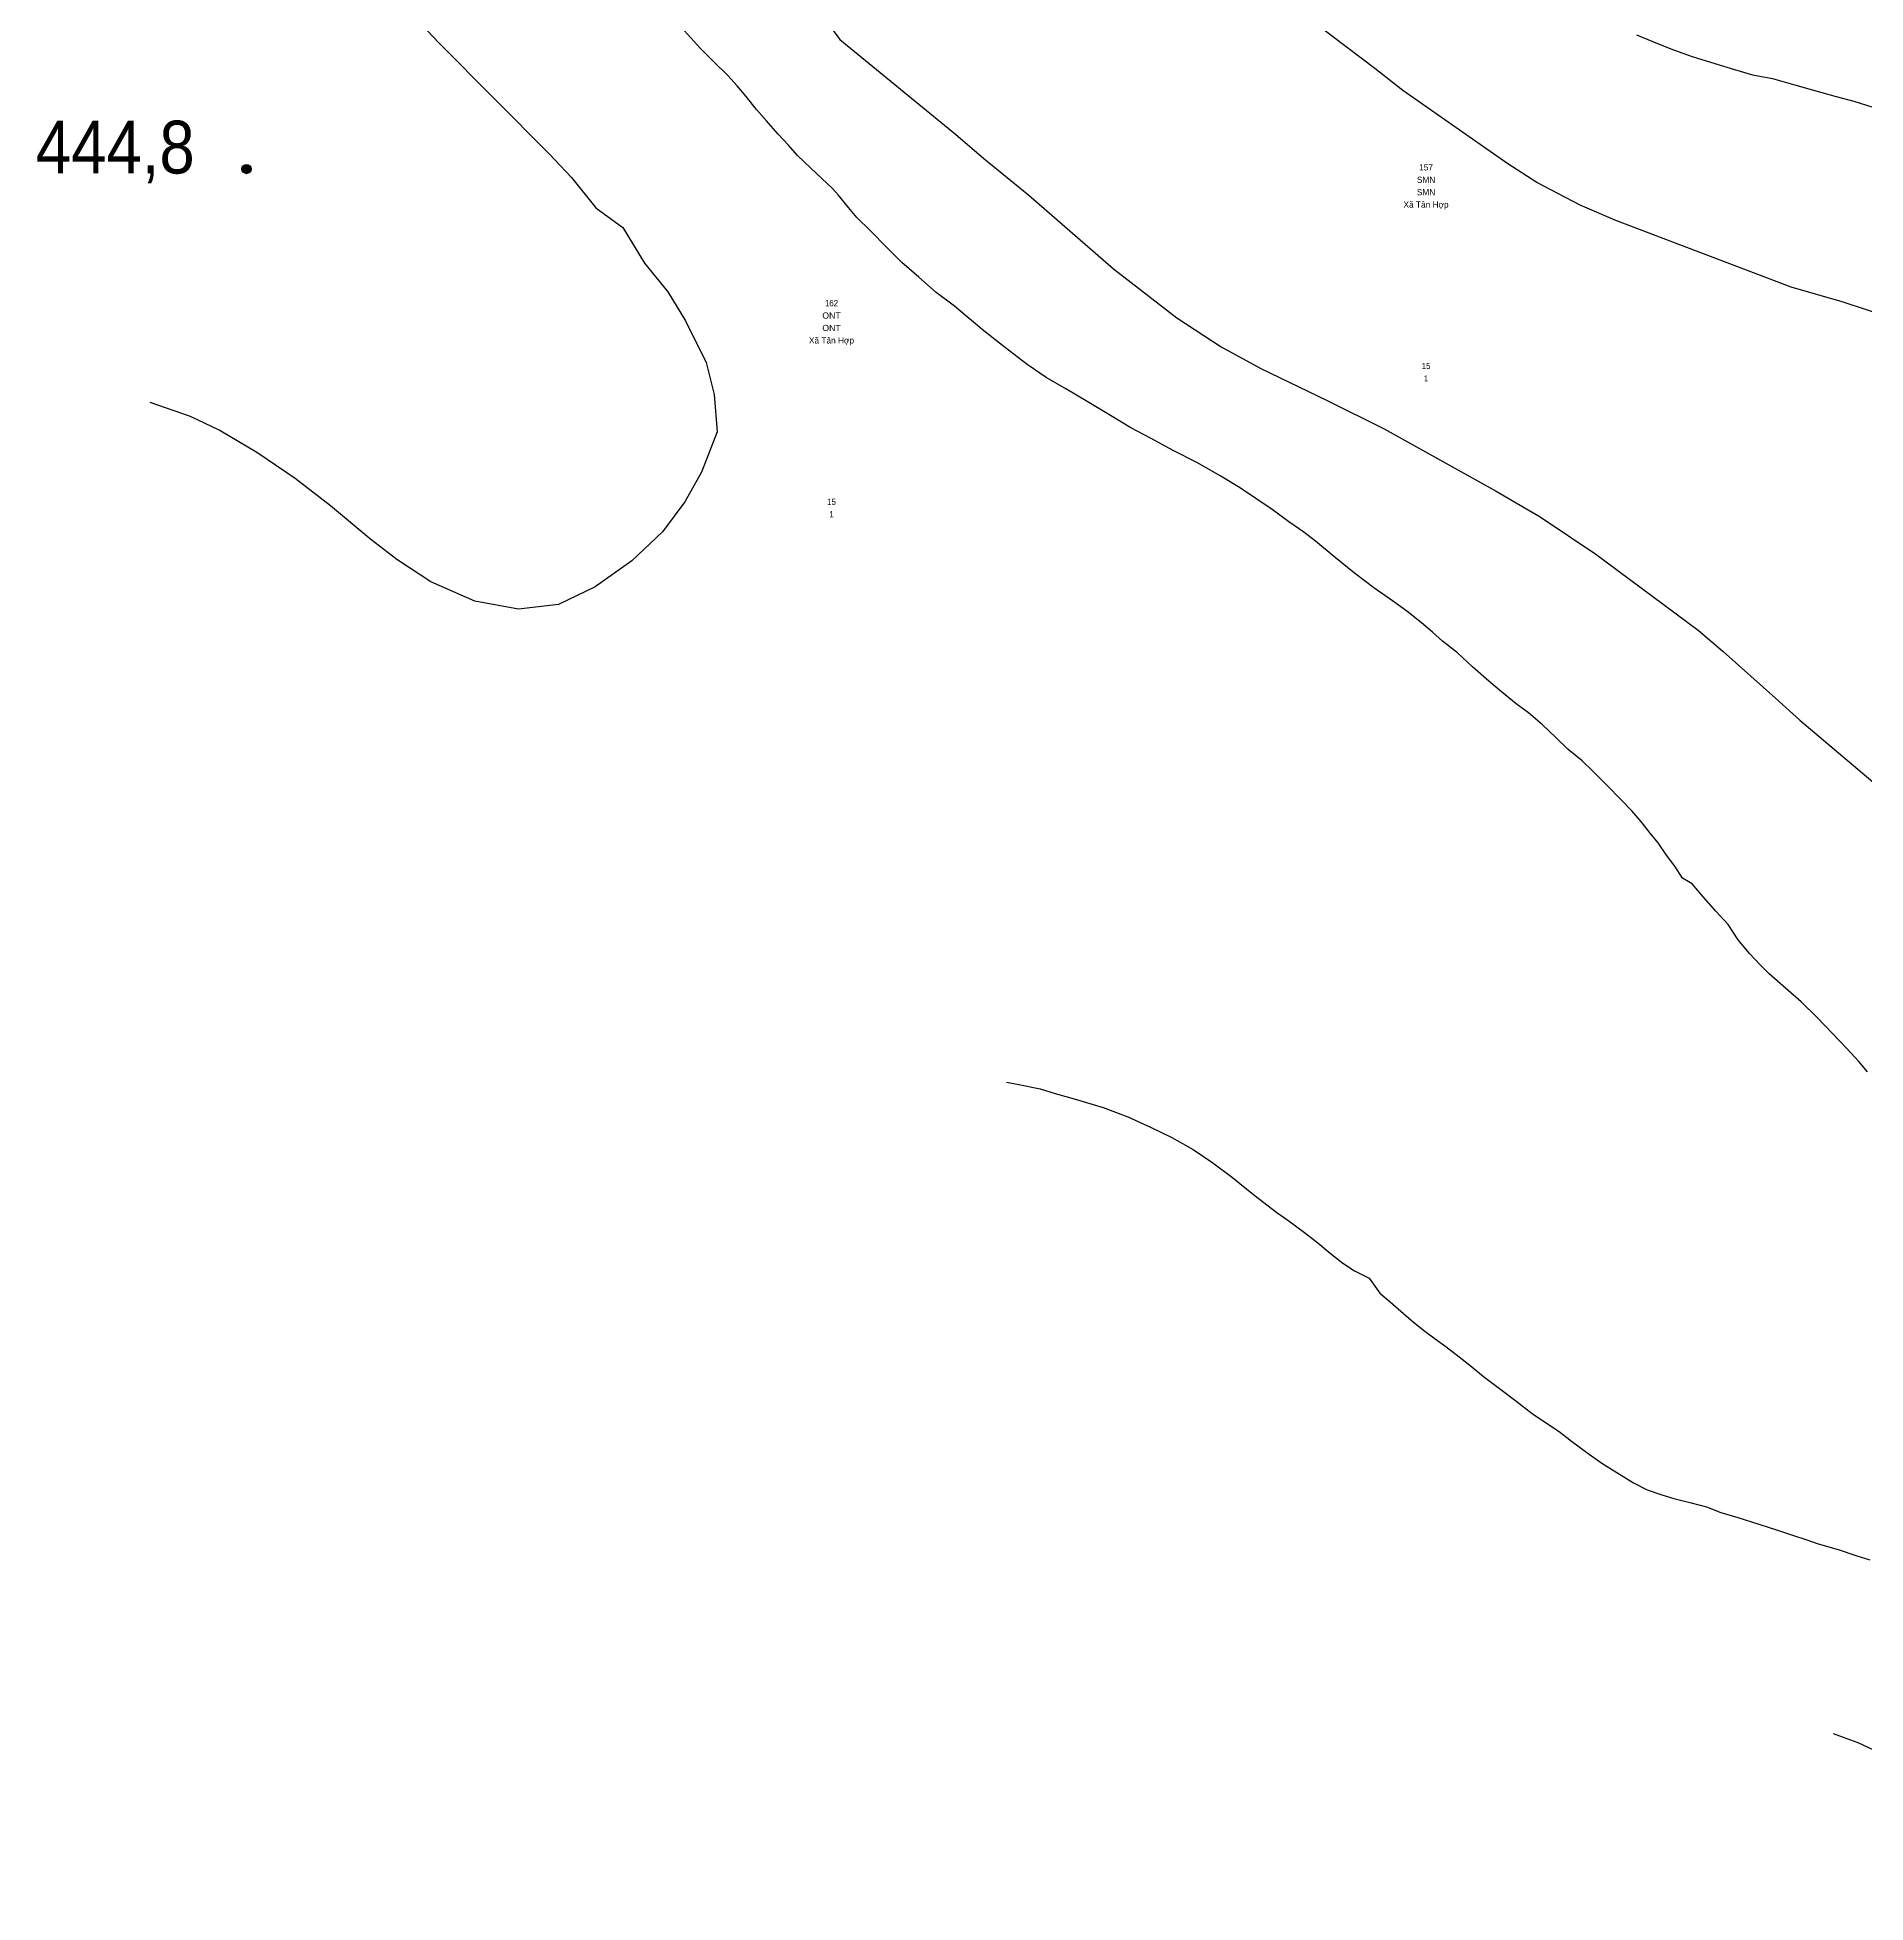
# Model space of a CAD drawing. Header units: metres. Extents: x 549268 to 556659, y 1838059 to 1844558.
# Drawn here: x 551307 to 551896, y 1840043 to 1840644 of the extents above; entities that cross this region are included whole.
import ezdxf
from ezdxf.enums import TextEntityAlignment as Align

# ---------------------------------------------------------------- set-up
doc = ezdxf.new("R2010")
doc.units = ezdxf.units.M
doc.header["$LTSCALE"] = 0.8
doc.layers.add('1', color=7, linetype='Continuous', lineweight=25)
doc.layers.add('5', color=7, linetype='Continuous', lineweight=13)
doc.layers.add('15', color=7, linetype='Continuous')

msp = doc.modelspace()

# ---------------------------------------------------------------- hatches: boundary and pattern name
at = {"layer": '5'}
msp.add_hatch(color=256, dxfattribs=at).paths.add_polyline_path([(551375.99, 1840601.25, 1), (551372.99, 1840601.25, 1)])

# ---------------------------------------------------------------- linework, layer by layer
at = {"layer": '1'}
for points in [[(551904.51, 1840553.32), (551888.79, 1840558.44), (551872.32, 1840563.22), (551815.8, 1840584.66), (551804.37, 1840589.6), (551790.35, 1840596.86), (551780.99, 1840602.94), (551747.16, 1840626.51), (551738.2, 1840633.68), (551724.49, 1840643.94), (551715.42, 1840650.96), (551700.5, 1840661.74), (551677.58, 1840679.14), (551667.2, 1840686.28), (551654.23, 1840695.72)], [(551420.45, 1840658.97), (551436.46, 1840641.9), (551472.19, 1840606.04), (551479.23, 1840598.48), (551487.07, 1840588.7), (551495.77, 1840582.39), (551502.77, 1840570.95), (551510.29, 1840561.64), (551515.99, 1840552.37), (551522.6, 1840538.93), (551525.18, 1840528.62), (551526.17, 1840516.55), (551521.17, 1840503.6), (551515.76, 1840493.98), (551508.53, 1840484.39), (551498.68, 1840474.99), (551486.88, 1840466.64), (551475.02, 1840460.88), (551462.11, 1840459.39), (551448.03, 1840462.05), (551433.91, 1840468.19), (551422.89, 1840475.38), (551414.56, 1840481.86), (551401.54, 1840492.68), (551390.19, 1840501.51), (551377.85, 1840509.95), (551365.67, 1840517.12), (551356.43, 1840521.54), (551343.42, 1840526.03)], [(551555.44, 1840657.03), (551565.7, 1840642.94), (551565.7, 1840642.94), (551603, 1840612.44), (551612.15, 1840604.65), (551626.68, 1840592.79), (551653.92, 1840569.13), (551674.34, 1840553.27), (551688.58, 1840543.97), (551701.41, 1840536.97), (551722.76, 1840526.65), (551741.13, 1840517.55), (551777.3, 1840497.48), (551791.43, 1840489.2), (551809.34, 1840477.2), (551842.38, 1840452.64), (551850.4, 1840445.76), (551867.35, 1840430.8), (551875.14, 1840423.64), (551900.02, 1840402.57)], [(551672.94, 1840510.66), (551666.04, 1840514.4), (551659.47, 1840517.88), (551652.99, 1840521.82), (551645.46, 1840526.32), (551638.58, 1840530.45), (551632.23, 1840534.03), (551626.1, 1840538.25), (551620.5, 1840542.61), (551617.19, 1840545.18), (551612.17, 1840549.08), (551608.15, 1840552.49), (551602.67, 1840557.02), (551596.75, 1840561.49), (551591.15, 1840566.39), (551585.73, 1840571.16), (551580.91, 1840576), (551575.64, 1840581.32), (551571.2, 1840585.6), (551568.56, 1840588.88), (551565.15, 1840592.9), (551563.36, 1840594.94), (551559.95, 1840598.23), (551556.33, 1840601.53), (551552.13, 1840605.65), (551549.16, 1840608.94), (551545.89, 1840612.52), (551542.12, 1840616.81), (551538.86, 1840620.44), (551535.5, 1840624.63), (551532.58, 1840628.02), (551529.63, 1840631.41), (551525.06, 1840635.83), (551520.77, 1840640.13), (551514.63, 1840646.95)], [(551822.45, 1840644.46), (551829.8, 1840641.47), (551834.4, 1840639.66), (551840.49, 1840637.51), (551847.75, 1840635.27), (551854.13, 1840633.31), (551859.86, 1840631.57), (551866.3, 1840630.38), (551873.84, 1840628.33), (551882.19, 1840625.92), (551886.88, 1840624.59), (551892.51, 1840623.07), (551898.72, 1840621.24)], [(551897, 1840310.3), (551894.13, 1840313.62), (551890.31, 1840317.82), (551885.56, 1840322.75), (551880.7, 1840327.89), (551875.55, 1840332.85), (551870.47, 1840337.35), (551865.3, 1840341.92), (551862.33, 1840344.77), (551858.96, 1840348.49), (551855.27, 1840352.86), (551852.04, 1840357.82), (551848.05, 1840362.16), (551844.04, 1840366.64), (551840.44, 1840370.94), (551837.37, 1840372.76), (551834.86, 1840376.65), (551832.14, 1840380.12), (551829.47, 1840384.11), (551826.95, 1840387.29), (551824.34, 1840390.56), (551821.11, 1840394.29), (551817.24, 1840398.26), (551813.27, 1840402.44), (551808.38, 1840407.2), (551804.98, 1840410.53), (551800.52, 1840414.26), (551796.44, 1840418.13), (551792.18, 1840422.12), (551787.71, 1840426.01), (551783.74, 1840428.96), (551778.96, 1840432.81), (551774.93, 1840436.22), (551769.68, 1840440.85), (551764.83, 1840445.31), (551759.99, 1840449.07), (551756.71, 1840452.04), (551753.19, 1840455.05), (551748.43, 1840458.75), (551743.8, 1840462.08), (551737.82, 1840466.32), (551731.64, 1840470.99), (551725.41, 1840476.12), (551719, 1840481.37), (551715.26, 1840484.28), (551710.48, 1840487.59), (551705.08, 1840491.52), (551699.81, 1840495.08), (551694.53, 1840498.64), (551688.31, 1840502.39), (551681.05, 1840506.54), (551672.94, 1840510.66)], [(551619.47, 1840306.98), (551623.39, 1840306.28), (551630.32, 1840304.84), (551635.18, 1840303.38), (551642.01, 1840301.47), (551650.62, 1840298.87), (551658.59, 1840295.8), (551665.83, 1840292.48), (551672.77, 1840289.13), (551679.61, 1840285.31), (551685.97, 1840281.04), (551692.23, 1840276.3), (551695.82, 1840273.38), (551700.51, 1840269.59), (551706.52, 1840265.05), (551710.13, 1840262.51), (551715.53, 1840258.59), (551719.78, 1840255.28), (551723.72, 1840251.94), (551727.88, 1840248.71), (551731.65, 1840246.19), (551736.38, 1840243.86), (551739.74, 1840239.07), (551743.09, 1840236.19), (551747.39, 1840232.43), (551750.57, 1840229.69), (551754.31, 1840226.78), (551757.6, 1840224.35), (551761.07, 1840221.8), (551765.31, 1840218.49), (551768.79, 1840215.78), (551773.23, 1840212.2), (551778.39, 1840208.32), (551783.57, 1840204.29), (551788.9, 1840200.27), (551793.18, 1840197.36), (551797.6, 1840194.46), (551801.59, 1840191.35), (551806.5, 1840187.67), (551811.3, 1840184.21), (551816.2, 1840181.22), (551821.52, 1840177.89), (551825.94, 1840175.69), (551830.67, 1840174.05), (551834.5, 1840172.84), (551840.11, 1840171.47), (551845.1, 1840170.18), (551849.7, 1840168.38), (551855.2, 1840166.69), (551861.9, 1840164.61), (551867.89, 1840162.68), (551873.09, 1840160.95)], [(551873.09, 1840160.95), (551877.09, 1840159.61), (551881.09, 1840158.27), (551887.45, 1840156.45), (551893.47, 1840154.37), (551897.68, 1840153.13)], [(551952.95, 1840042.61), (551950.77, 1840046.06), (551944.16, 1840054.18), (551939.39, 1840059.63), (551931.52, 1840067.35), (551926.13, 1840072.61), (551917.91, 1840079.9), (551903.99, 1840089.42), (551893.97, 1840094.17), (551889.23, 1840095.86), (551885.97, 1840097)]]:
    msp.add_lwpolyline(points, dxfattribs=at)
at = {"layer": '5', "lineweight": 25}
msp.add_circle((551374.49, 1840601.25), 1.5, dxfattribs=at)

# ---------------------------------------------------------------- texts
at = {"layer": '15'}
for s, p in [('SMN', (551754.67, 1840596.8)), ('157', (551754.67, 1840600.8)), ('SMN', (551754.67, 1840592.8)), ('Xã Tân Hợp', (551754.66, 1840588.8)), ('Xã Tân Hợp', (551563.04, 1840545.04))]:
    msp.add_text(s, height=2, dxfattribs=at).set_placement(p, align=Align.CENTER)
for s, width, p in [('162', 0.95, (551563.04, 1840557.04)), ('ONT', 1.05, (551563.04, 1840553.04)), ('ONT', 1.05, (551563.04, 1840549.04)), ('15', 0.95, (551754.67, 1840536.8)), ('1', 0.75, (551754.66, 1840532.8)), ('15', 0.95, (551563.05, 1840493.04)), ('1', 0.75, (551563.04, 1840489.04))]:
    msp.add_text(s, height=2, dxfattribs=dict(at, width=width)).set_placement(p, align=Align.CENTER)
at = {"layer": '5', "width": 0.9}
msp.add_text('444,8', height=17, dxfattribs=at).set_placement((551306.59, 1840599.82))

doc.saveas('drawing.dxf')
